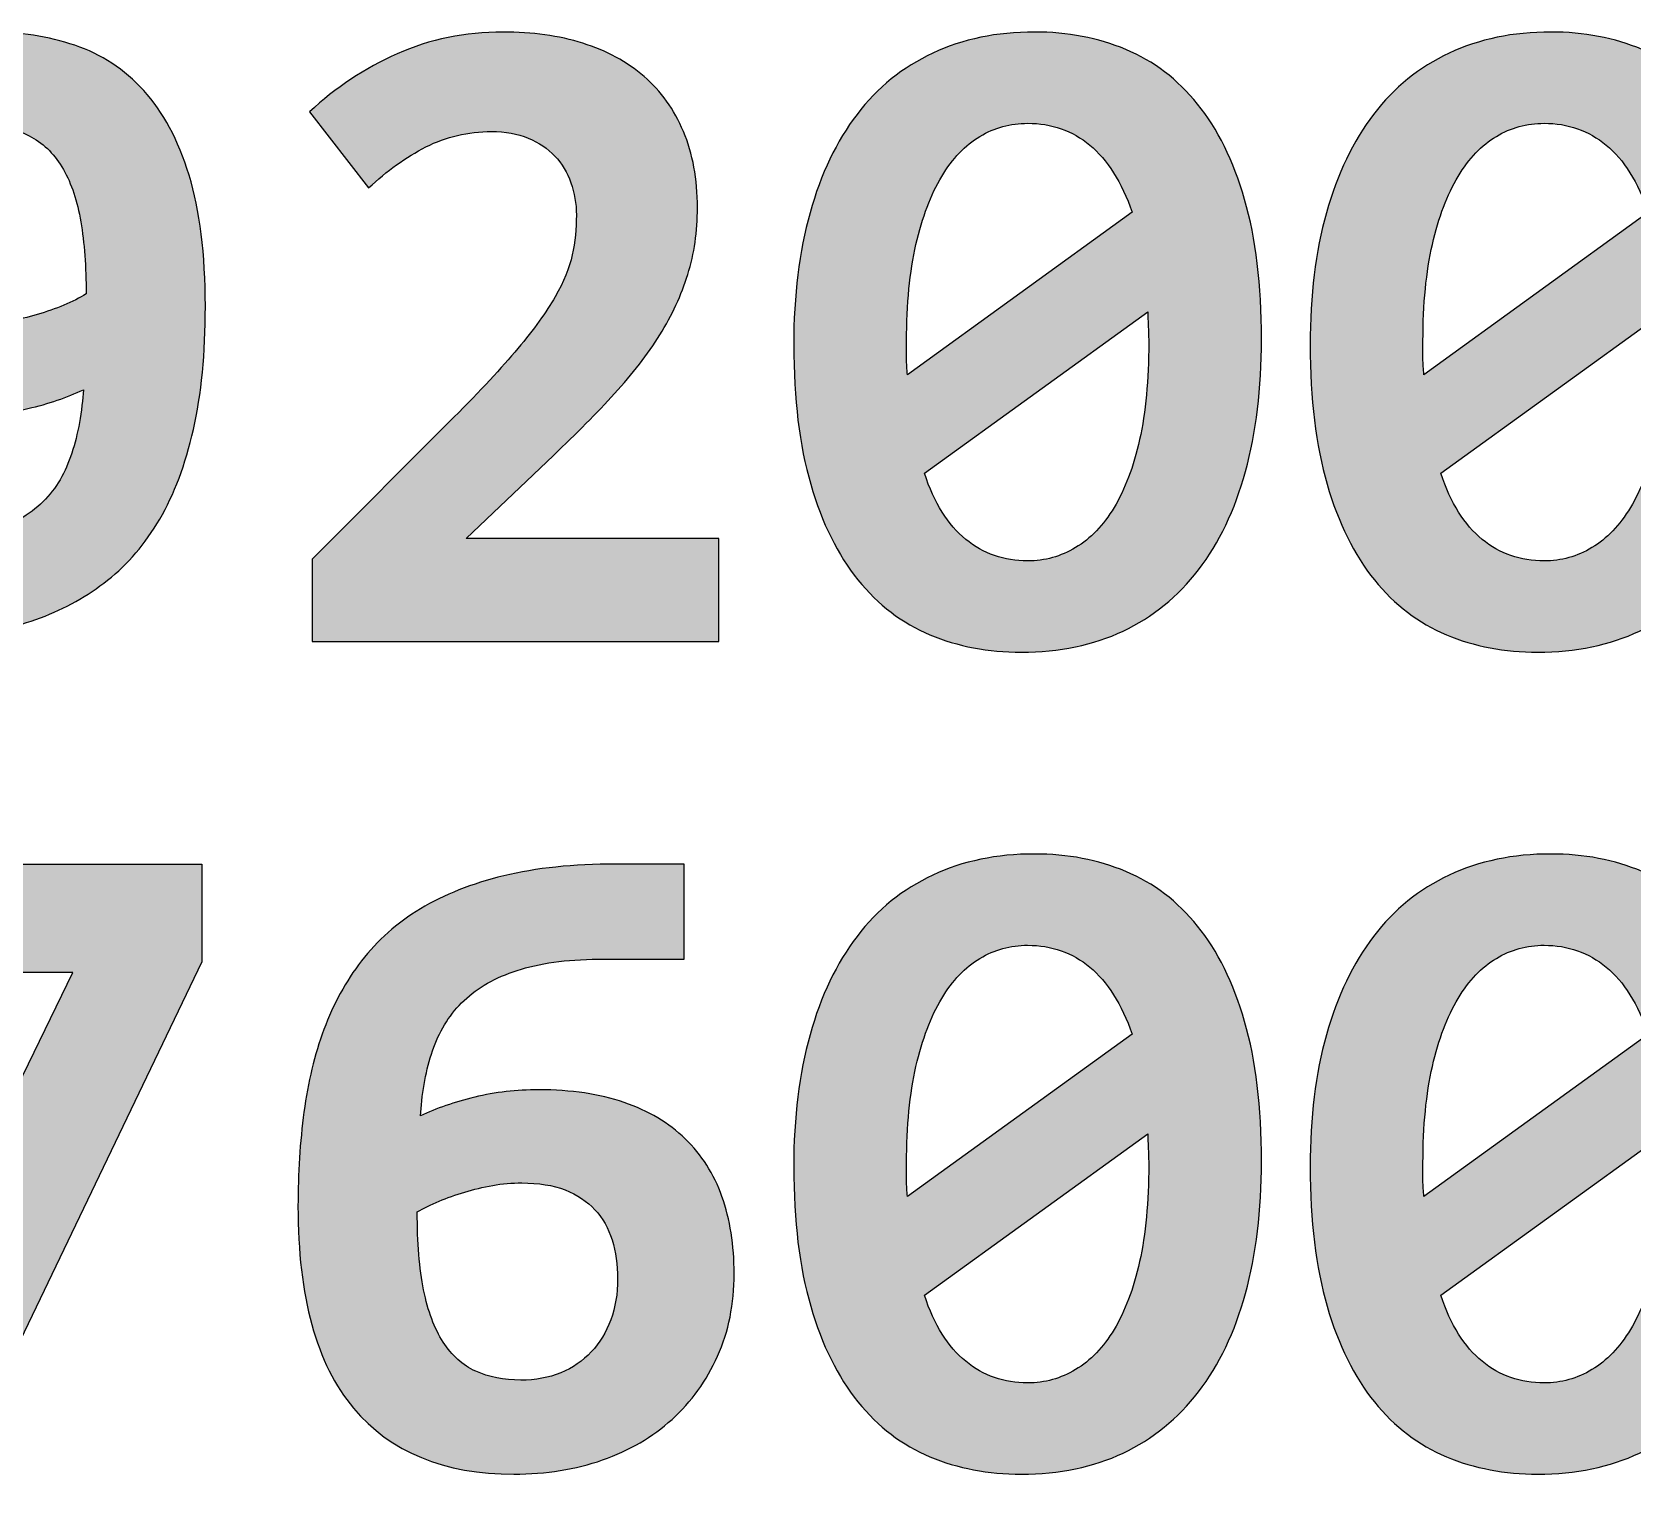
# Model space of a CAD drawing. Extents: x 82 to 113, y 106 to 206.
# Drawn here: x 103.2 to 108.008, y 172.814 to 177.224 of the extents above; entities that cross this region are included whole.
import ezdxf

# ---------------------------------------------------------------- set-up
doc = ezdxf.new("R2010")
doc.units = 0
doc.header["$MEASUREMENT"] = 0
doc.layers.add('LAYER_2', color=7, linetype='CONTINUOUS')
doc.layers.add('LAYER_3', color=7, linetype='CONTINUOUS')

# ---------------------------------------------------------------- blocks, each defined once
blk = doc.blocks.new('BLOCK_10')
at = {"layer": 'LAYER_2'}
h = blk.add_hatch(color=7, dxfattribs=at)
h.dxf.hatch_style = 2
edge = h.paths.add_edge_path()
edge.add_spline(control_points=[(103.7213, 176.3996), (103.7213, 176.2581), (103.7094, 176.1348), (103.6855, 176.0296), (103.6615, 175.9243), (103.6278, 175.8346), (103.5842, 175.7602), (103.5406, 175.6857), (103.4884, 175.6246), (103.4278, 175.5769), (103.3672, 175.5292), (103.2998, 175.4914), (103.2259, 175.4639), (103.152, 175.4363), (103.073, 175.4175), (102.9889, 175.4074), (102.9048, 175.3972), (102.8178, 175.3922), (102.7278, 175.3922), (102.7278, 175.3922), (102.5197, 175.3922), (102.5197, 175.3922), (102.5197, 175.3922), (102.5197, 175.6802), (102.5197, 175.6802), (102.5197, 175.6802), (102.765, 175.6802), (102.765, 175.6802), (102.8724, 175.6802), (102.9622, 175.6897), (103.0344, 175.7085), (103.1065, 175.7273), (103.1648, 175.7548), (103.2094, 175.7912), (103.254, 175.8275), (103.2871, 175.8726), (103.3086, 175.9269), (103.3301, 175.9812), (103.3446, 176.0435), (103.352, 176.1143), (103.352, 176.1143), (103.3548, 176.1488), (103.3548, 176.1488), (103.306, 176.1259), (103.2505, 176.1069), (103.188, 176.0923), (103.1255, 176.0776), (103.0626, 176.0702), (102.9992, 176.0702), (102.9119, 176.0702), (102.8325, 176.0804), (102.7608, 176.1005), (102.6892, 176.1207), (102.6273, 176.1529), (102.5755, 176.197), (102.5236, 176.2411), (102.4833, 176.2983), (102.4549, 176.3686), (102.4265, 176.4388), (102.4122, 176.5236), (102.4122, 176.6228), (102.4122, 176.7129), (102.4285, 176.7949), (102.4611, 176.8688), (102.4937, 176.9427), (102.5391, 177.0059), (102.5975, 177.0583), (102.6559, 177.1106), (102.7252, 177.1513), (102.8056, 177.1802), (102.8861, 177.2092), (102.9739, 177.2236), (103.0695, 177.2236), (103.1632, 177.2236), (103.2499, 177.2104), (103.3293, 177.1837), (103.4087, 177.157), (103.4776, 177.1118), (103.536, 177.0479), (103.5944, 176.984), (103.6398, 176.8993), (103.6724, 176.7937), (103.705, 176.6881), (103.7213, 176.5567), (103.7213, 176.3996)], knot_values=[0, 0, 0, 0, 1, 1, 1, 2, 2, 2, 3, 3, 3, 4, 4, 4, 5, 5, 5, 6, 6, 6, 7, 7, 7, 8, 8, 8, 9, 9, 9, 10, 10, 10, 11, 11, 11, 12, 12, 12, 13, 13, 13, 14, 14, 14, 15, 15, 15, 16, 16, 16, 17, 17, 17, 18, 18, 18, 19, 19, 19, 20, 20, 20, 21, 21, 21, 22, 22, 22, 23, 23, 23, 24, 24, 24, 25, 25, 25, 26, 26, 26, 27, 27, 27, 28, 28, 28, 28], degree=3, periodic=1)
edge = h.paths.add_edge_path()
edge.add_spline(control_points=[(103.053, 176.9411), (103.0089, 176.9411), (102.9689, 176.9337), (102.9331, 176.9191), (102.8973, 176.9044), (102.8668, 176.8838), (102.8414, 176.8571), (102.8161, 176.8304), (102.7967, 176.7985), (102.7829, 176.7613), (102.7691, 176.7241), (102.7622, 176.6826), (102.7622, 176.6366), (102.7622, 176.5393), (102.7879, 176.4669), (102.8394, 176.4196), (102.8909, 176.3722), (102.962, 176.3486), (103.053, 176.3486), (103.0778, 176.3486), (103.1041, 176.3508), (103.1322, 176.3555), (103.1603, 176.3601), (103.1882, 176.3665), (103.2163, 176.3748), (103.2443, 176.383), (103.2709, 176.3925), (103.2962, 176.403), (103.3215, 176.4135), (103.3437, 176.4249), (103.363, 176.4368), (103.363, 176.5186), (103.3577, 176.5906), (103.3472, 176.6531), (103.3367, 176.7157), (103.3191, 176.7682), (103.2948, 176.8109), (103.2705, 176.8536), (103.2385, 176.886), (103.199, 176.9081), (103.1596, 176.9301), (103.1108, 176.9411), (103.053, 176.9411)], knot_values=[0, 0, 0, 0, 1, 1, 1, 2, 2, 2, 3, 3, 3, 4, 4, 4, 5, 5, 5, 6, 6, 6, 7, 7, 7, 8, 8, 8, 9, 9, 9, 10, 10, 10, 11, 11, 11, 12, 12, 12, 13, 13, 13, 14, 14, 14, 14], degree=3, periodic=1)
h = blk.add_hatch(color=7, dxfattribs=at)
h.dxf.hatch_style = 2
edge = h.paths.add_edge_path()
edge.add_spline(control_points=[(104.0424, 175.3922), (104.0424, 175.3922), (104.0424, 175.6403), (104.0424, 175.6403), (104.0424, 175.6403), (104.4682, 176.0661), (104.4682, 176.0661), (104.5481, 176.146), (104.6122, 176.2149), (104.6605, 176.2728), (104.7087, 176.3307), (104.7459, 176.3823), (104.7721, 176.4278), (104.7983, 176.4733), (104.8155, 176.5153), (104.8237, 176.5539), (104.832, 176.5925), (104.8362, 176.6325), (104.8362, 176.6738), (104.8362, 176.7077), (104.8306, 176.7401), (104.8196, 176.7709), (104.8086, 176.8018), (104.7926, 176.8283), (104.7714, 176.8509), (104.7502, 176.8734), (104.7237, 176.8914), (104.6915, 176.9046), (104.6592, 176.9179), (104.6226, 176.9246), (104.5812, 176.9246), (104.5104, 176.9246), (104.4448, 176.9093), (104.3842, 176.8784), (104.3235, 176.8476), (104.2662, 176.8066), (104.2119, 176.7551), (104.2119, 176.7551), (104.0341, 176.9839), (104.0341, 176.9839), (104.1122, 177.0564), (104.2002, 177.1146), (104.298, 177.1582), (104.3959, 177.2018), (104.5018, 177.2236), (104.6157, 177.2236), (104.7039, 177.2236), (104.7838, 177.2124), (104.8554, 177.1899), (104.9271, 177.1673), (104.9884, 177.1341), (105.0394, 177.09), (105.0904, 177.0459), (105.1298, 176.9907), (105.1579, 176.9246), (105.186, 176.8585), (105.2, 176.7821), (105.2, 176.6958), (105.2, 176.6242), (105.1903, 176.5574), (105.171, 176.4953), (105.1517, 176.4333), (105.1236, 176.3729), (105.087, 176.3141), (105.0503, 176.2554), (105.005, 176.1965), (104.9512, 176.1377), (104.8975, 176.079), (104.8362, 176.017), (104.7672, 175.9517), (104.7672, 175.9517), (104.5054, 175.7023), (104.5054, 175.7023), (104.5054, 175.7023), (105.2647, 175.7023), (105.2647, 175.7023), (105.2647, 175.7023), (105.2647, 175.3922), (105.2647, 175.3922), (105.2647, 175.3922), (104.0424, 175.3922), (104.0424, 175.3922)], knot_values=[0, 0, 0, 0, 1, 1, 1, 2, 2, 2, 3, 3, 3, 4, 4, 4, 5, 5, 5, 6, 6, 6, 7, 7, 7, 8, 8, 8, 9, 9, 9, 10, 10, 10, 11, 11, 11, 12, 12, 12, 13, 13, 13, 14, 14, 14, 15, 15, 15, 16, 16, 16, 17, 17, 17, 18, 18, 18, 19, 19, 19, 20, 20, 20, 21, 21, 21, 22, 22, 22, 23, 23, 23, 24, 24, 24, 25, 25, 25, 26, 26, 26, 27, 27, 27, 27], degree=3, periodic=1)
h = blk.add_hatch(color=7, dxfattribs=at)
h.dxf.hatch_style = 2
edge = h.paths.add_edge_path()
edge.add_spline(control_points=[(106.8949, 176.3003), (106.8949, 176.1524), (106.8789, 176.0201), (106.8467, 175.9035), (106.8145, 175.7869), (106.7675, 175.6883), (106.7055, 175.6079), (106.6434, 175.5274), (106.5678, 175.4661), (106.4788, 175.4239), (106.3897, 175.3817), (106.2877, 175.3605), (106.1728, 175.3605), (106.0736, 175.3605), (105.9822, 175.3779), (105.8986, 175.4129), (105.8151, 175.4479), (105.7429, 175.5026), (105.6823, 175.5776), (105.6216, 175.6525), (105.5743, 175.7483), (105.5403, 175.8649), (105.5064, 175.9815), (105.4893, 176.1212), (105.4893, 176.2838), (105.4893, 176.4318), (105.5057, 176.5641), (105.5383, 176.6807), (105.5708, 176.7973), (105.618, 176.8958), (105.6795, 176.9763), (105.741, 177.0567), (105.8168, 177.118), (105.9069, 177.1602), (105.997, 177.2024), (106.099, 177.2236), (106.2128, 177.2236), (106.312, 177.2236), (106.4035, 177.2062), (106.487, 177.1713), (106.5706, 177.1363), (106.6426, 177.0817), (106.7027, 177.0073), (106.7628, 176.9329), (106.81, 176.8373), (106.844, 176.7207), (106.8779, 176.604), (106.8949, 176.4638), (106.8949, 176.3003)], knot_values=[0, 0, 0, 0, 1, 1, 1, 2, 2, 2, 3, 3, 3, 4, 4, 4, 5, 5, 5, 6, 6, 6, 7, 7, 7, 8, 8, 8, 9, 9, 9, 10, 10, 10, 11, 11, 11, 12, 12, 12, 13, 13, 13, 14, 14, 14, 15, 15, 15, 16, 16, 16, 16], degree=3, periodic=1)
edge = h.paths.add_edge_path()
edge.add_spline(control_points=[(105.8283, 176.2948), (105.8283, 176.2764), (105.8283, 176.2592), (105.8283, 176.2432), (105.8283, 176.2271), (105.8292, 176.2108), (105.8311, 176.1942), (105.8311, 176.1942), (106.5063, 176.6821), (106.5063, 176.6821), (106.4741, 176.773), (106.4317, 176.8404), (106.3789, 176.8839), (106.326, 176.9275), (106.2638, 176.9494), (106.1921, 176.9494), (106.1406, 176.9494), (106.0929, 176.9363), (106.0488, 176.9101), (106.0047, 176.8839), (105.9663, 176.8438), (105.9338, 176.7896), (105.9012, 176.7353), (105.8754, 176.6674), (105.8566, 176.5856), (105.8378, 176.5038), (105.8283, 176.407), (105.8283, 176.2948)], knot_values=[0, 0, 0, 0, 1, 1, 1, 2, 2, 2, 3, 3, 3, 4, 4, 4, 5, 5, 5, 6, 6, 6, 7, 7, 7, 8, 8, 8, 9, 9, 9, 9], degree=3, periodic=1)
edge = h.paths.add_edge_path()
edge.add_spline(control_points=[(106.5559, 176.2893), (106.5559, 176.305), (106.5554, 176.3208), (106.5546, 176.3369), (106.5537, 176.3529), (106.5532, 176.3684), (106.5532, 176.383), (106.5532, 176.383), (105.8821, 175.898), (105.8821, 175.898), (105.9115, 175.8089), (105.9529, 175.7428), (106.0061, 175.6995), (106.0593, 175.6563), (106.1213, 175.6348), (106.1921, 175.6348), (106.2436, 175.6348), (106.2915, 175.648), (106.3361, 175.6747), (106.3808, 175.7014), (106.4193, 175.7416), (106.4519, 175.7953), (106.4845, 175.849), (106.51, 175.9171), (106.5284, 175.9992), (106.5468, 176.0814), (106.5559, 176.1782), (106.5559, 176.2893)], knot_values=[0, 0, 0, 0, 1, 1, 1, 2, 2, 2, 3, 3, 3, 4, 4, 4, 5, 5, 5, 6, 6, 6, 7, 7, 7, 8, 8, 8, 9, 9, 9, 9], degree=3, periodic=1)
h = blk.add_hatch(color=7, dxfattribs=at)
h.dxf.hatch_style = 2
edge = h.paths.add_edge_path()
edge.add_spline(control_points=[(108.4464, 176.3003), (108.4464, 176.1524), (108.4306, 176.0201), (108.3982, 175.9035), (108.3662, 175.7869), (108.319, 175.6883), (108.257, 175.6079), (108.1949, 175.5274), (108.1195, 175.4661), (108.0303, 175.4239), (107.9414, 175.3817), (107.8394, 175.3605), (107.7245, 175.3605), (107.6253, 175.3605), (107.5338, 175.3779), (107.4503, 175.4129), (107.3667, 175.4479), (107.2946, 175.5026), (107.2339, 175.5776), (107.1733, 175.6525), (107.1259, 175.7483), (107.092, 175.8649), (107.0581, 175.9815), (107.041, 176.1212), (107.041, 176.2838), (107.041, 176.4318), (107.0574, 176.5641), (107.0899, 176.6807), (107.1225, 176.7973), (107.1697, 176.8958), (107.2312, 176.9763), (107.2927, 177.0567), (107.3685, 177.118), (107.4586, 177.1602), (107.5486, 177.2024), (107.6506, 177.2236), (107.7645, 177.2236), (107.8637, 177.2236), (107.9552, 177.2062), (108.0385, 177.1713), (108.1223, 177.1363), (108.1943, 177.0817), (108.2542, 177.0073), (108.3145, 176.9329), (108.3617, 176.8373), (108.3955, 176.7207), (108.4296, 176.604), (108.4464, 176.4638), (108.4464, 176.3003)], knot_values=[0, 0, 0, 0, 1, 1, 1, 2, 2, 2, 3, 3, 3, 4, 4, 4, 5, 5, 5, 6, 6, 6, 7, 7, 7, 8, 8, 8, 9, 9, 9, 10, 10, 10, 11, 11, 11, 12, 12, 12, 13, 13, 13, 14, 14, 14, 15, 15, 15, 16, 16, 16, 16], degree=3, periodic=1)
edge = h.paths.add_edge_path()
edge.add_spline(control_points=[(107.38, 176.2948), (107.38, 176.2764), (107.38, 176.2592), (107.38, 176.2432), (107.38, 176.2271), (107.3809, 176.2108), (107.3828, 176.1942), (107.3828, 176.1942), (108.0578, 176.6821), (108.0578, 176.6821), (108.0258, 176.773), (107.9834, 176.8404), (107.9305, 176.8839), (107.8777, 176.9275), (107.8155, 176.9494), (107.7438, 176.9494), (107.6923, 176.9494), (107.6446, 176.9363), (107.6005, 176.9101), (107.5564, 176.8839), (107.518, 176.8438), (107.4854, 176.7896), (107.4529, 176.7353), (107.427, 176.6674), (107.4083, 176.5856), (107.3895, 176.5038), (107.38, 176.407), (107.38, 176.2948)], knot_values=[0, 0, 0, 0, 1, 1, 1, 2, 2, 2, 3, 3, 3, 4, 4, 4, 5, 5, 5, 6, 6, 6, 7, 7, 7, 8, 8, 8, 9, 9, 9, 9], degree=3, periodic=1)
edge = h.paths.add_edge_path()
edge.add_spline(control_points=[(108.1074, 176.2893), (108.1074, 176.305), (108.1071, 176.3208), (108.1061, 176.3369), (108.1054, 176.3529), (108.1047, 176.3684), (108.1047, 176.383), (108.1047, 176.383), (107.4338, 175.898), (107.4338, 175.898), (107.4632, 175.8089), (107.5045, 175.7428), (107.5578, 175.6995), (107.611, 175.6563), (107.673, 175.6348), (107.7438, 175.6348), (107.7953, 175.6348), (107.8432, 175.648), (107.8878, 175.6747), (107.9324, 175.7014), (107.971, 175.7416), (108.0034, 175.7953), (108.0361, 175.849), (108.0616, 175.9171), (108.0799, 175.9992), (108.0985, 176.0814), (108.1074, 176.1782), (108.1074, 176.2893)], knot_values=[0, 0, 0, 0, 1, 1, 1, 2, 2, 2, 3, 3, 3, 4, 4, 4, 5, 5, 5, 6, 6, 6, 7, 7, 7, 8, 8, 8, 9, 9, 9, 9], degree=3, periodic=1)
h = blk.add_hatch(color=7, dxfattribs=at)
h.dxf.hatch_style = 2
h.paths.add_polyline_path([(102.9868, 172.9228), (102.6065, 172.9228), (103.3231, 174.3987), (102.459, 174.3987), (102.459, 174.7239), (103.7103, 174.7239), (103.7103, 174.4304)])
h = blk.add_hatch(color=7, dxfattribs=at)
h.dxf.hatch_style = 2
edge = h.paths.add_edge_path()
edge.add_spline(control_points=[(105.3102, 173.4933), (105.3102, 173.4023), (105.2937, 173.3198), (105.2606, 173.2459), (105.2275, 173.172), (105.1819, 173.1086), (105.1235, 173.0558), (105.0651, 173.0029), (104.9955, 172.9622), (104.9147, 172.9338), (104.8339, 172.9054), (104.7452, 172.8911), (104.6487, 172.8911), (104.4384, 172.8911), (104.2775, 172.9572), (104.1664, 173.0895), (104.0553, 173.2218), (103.9997, 173.4239), (103.9997, 173.6959), (103.9997, 173.7951), (104.0057, 173.8895), (104.0176, 173.979), (104.0295, 174.0686), (104.0495, 174.1513), (104.0775, 174.2271), (104.1056, 174.3029), (104.1432, 174.3716), (104.1905, 174.4331), (104.2379, 174.4946), (104.2968, 174.5468), (104.3676, 174.5895), (104.4384, 174.6322), (104.522, 174.6653), (104.6184, 174.6887), (104.7149, 174.7122), (104.827, 174.7239), (104.9547, 174.7239), (104.9547, 174.7239), (105.16, 174.7239), (105.16, 174.7239), (105.16, 174.7239), (105.16, 174.4386), (105.16, 174.4386), (105.16, 174.4386), (104.9202, 174.4386), (104.9202, 174.4386), (104.821, 174.4386), (104.7378, 174.4285), (104.6708, 174.4083), (104.6038, 174.3881), (104.549, 174.3592), (104.5068, 174.3215), (104.4646, 174.2838), (104.4329, 174.2379), (104.4117, 174.1837), (104.3905, 174.1294), (104.3767, 174.0684), (104.3704, 174.0004), (104.3704, 174.0004), (104.3676, 173.9673), (104.3676, 173.9673), (104.4153, 173.9902), (104.4698, 174.0092), (104.5309, 174.0238), (104.5921, 174.0385), (104.6561, 174.0459), (104.7232, 174.0459), (104.8205, 174.0459), (104.9059, 174.0333), (104.9795, 174.008), (105.053, 173.9827), (105.1143, 173.9461), (105.1634, 173.8984), (105.2125, 173.8507), (105.2494, 173.7928), (105.2737, 173.7248), (105.298, 173.6568), (105.3102, 173.5796), (105.3102, 173.4933)], knot_values=[0, 0, 0, 0, 1, 1, 1, 2, 2, 2, 3, 3, 3, 4, 4, 4, 5, 5, 5, 6, 6, 6, 7, 7, 7, 8, 8, 8, 9, 9, 9, 10, 10, 10, 11, 11, 11, 12, 12, 12, 13, 13, 13, 14, 14, 14, 15, 15, 15, 16, 16, 16, 17, 17, 17, 18, 18, 18, 19, 19, 19, 20, 20, 20, 21, 21, 21, 22, 22, 22, 23, 23, 23, 24, 24, 24, 25, 25, 25, 26, 26, 26, 26], degree=3, periodic=1)
edge = h.paths.add_edge_path()
edge.add_spline(control_points=[(104.9602, 173.4781), (104.9602, 173.5203), (104.9547, 173.5593), (104.9436, 173.5946), (104.9326, 173.6299), (104.9154, 173.6602), (104.892, 173.6855), (104.8685, 173.7108), (104.8387, 173.7305), (104.8024, 173.7448), (104.766, 173.7591), (104.7226, 173.7661), (104.6722, 173.7661), (104.6427, 173.7661), (104.6136, 173.7636), (104.5847, 173.7586), (104.5557, 173.7536), (104.5276, 173.7468), (104.5006, 173.7386), (104.4736, 173.7303), (104.4477, 173.7212), (104.4234, 173.711), (104.3991, 173.7009), (104.3773, 173.6903), (104.358, 173.6793), (104.358, 173.5865), (104.3643, 173.5083), (104.3773, 173.4444), (104.3902, 173.3805), (104.4096, 173.3284), (104.4358, 173.288), (104.462, 173.2475), (104.4946, 173.2184), (104.5337, 173.2005), (104.5728, 173.1825), (104.6179, 173.1736), (104.6694, 173.1736), (104.7135, 173.1736), (104.7535, 173.181), (104.7893, 173.1956), (104.8251, 173.2103), (104.8556, 173.2313), (104.8809, 173.2583), (104.9063, 173.2854), (104.9257, 173.3176), (104.9395, 173.3548), (104.9533, 173.392), (104.9602, 173.4332), (104.9602, 173.4781)], knot_values=[0, 0, 0, 0, 1, 1, 1, 2, 2, 2, 3, 3, 3, 4, 4, 4, 5, 5, 5, 6, 6, 6, 7, 7, 7, 8, 8, 8, 9, 9, 9, 10, 10, 10, 11, 11, 11, 12, 12, 12, 13, 13, 13, 14, 14, 14, 15, 15, 15, 16, 16, 16, 16], degree=3, periodic=1)
h = blk.add_hatch(color=7, dxfattribs=at)
h.dxf.hatch_style = 2
edge = h.paths.add_edge_path()
edge.add_spline(control_points=[(106.8949, 173.8309), (106.8949, 173.6829), (106.8789, 173.5506), (106.8467, 173.434), (106.8145, 173.3174), (106.7675, 173.2189), (106.7055, 173.1384), (106.6434, 173.058), (106.5678, 172.9967), (106.4788, 172.9545), (106.3897, 172.9123), (106.2877, 172.8911), (106.1728, 172.8911), (106.0736, 172.8911), (105.9822, 172.9085), (105.8986, 172.9434), (105.8151, 172.9784), (105.7429, 173.0332), (105.6823, 173.1081), (105.6216, 173.1831), (105.5743, 173.2788), (105.5403, 173.3954), (105.5064, 173.5121), (105.4893, 173.6518), (105.4893, 173.8144), (105.4893, 173.9623), (105.5057, 174.0946), (105.5383, 174.2112), (105.5708, 174.3279), (105.618, 174.4264), (105.6795, 174.5068), (105.741, 174.5873), (105.8168, 174.6486), (105.9069, 174.6908), (105.997, 174.733), (106.099, 174.7542), (106.2128, 174.7542), (106.312, 174.7542), (106.4035, 174.7368), (106.487, 174.7018), (106.5706, 174.6669), (106.6426, 174.6123), (106.7027, 174.5378), (106.7628, 174.4634), (106.81, 174.3678), (106.844, 174.2512), (106.8779, 174.1346), (106.8949, 173.9944), (106.8949, 173.8309)], knot_values=[0, 0, 0, 0, 1, 1, 1, 2, 2, 2, 3, 3, 3, 4, 4, 4, 5, 5, 5, 6, 6, 6, 7, 7, 7, 8, 8, 8, 9, 9, 9, 10, 10, 10, 11, 11, 11, 12, 12, 12, 13, 13, 13, 14, 14, 14, 15, 15, 15, 16, 16, 16, 16], degree=3, periodic=1)
edge = h.paths.add_edge_path()
edge.add_spline(control_points=[(105.8283, 173.8254), (105.8283, 173.807), (105.8283, 173.7897), (105.8283, 173.7737), (105.8283, 173.7577), (105.8292, 173.7413), (105.8311, 173.7248), (105.8311, 173.7248), (106.5063, 174.2126), (106.5063, 174.2126), (106.4741, 174.3036), (106.4317, 174.3709), (106.3789, 174.4145), (106.326, 174.4581), (106.2638, 174.48), (106.1921, 174.48), (106.1406, 174.48), (106.0929, 174.4669), (106.0488, 174.4407), (106.0047, 174.4145), (105.9663, 174.3744), (105.9338, 174.3201), (105.9012, 174.2658), (105.8754, 174.198), (105.8566, 174.1162), (105.8378, 174.0343), (105.8283, 173.9375), (105.8283, 173.8254)], knot_values=[0, 0, 0, 0, 1, 1, 1, 2, 2, 2, 3, 3, 3, 4, 4, 4, 5, 5, 5, 6, 6, 6, 7, 7, 7, 8, 8, 8, 9, 9, 9, 9], degree=3, periodic=1)
edge = h.paths.add_edge_path()
edge.add_spline(control_points=[(106.5559, 173.8199), (106.5559, 173.8356), (106.5554, 173.8514), (106.5546, 173.8674), (106.5537, 173.8834), (106.5532, 173.8989), (106.5532, 173.9136), (106.5532, 173.9136), (105.8821, 173.4285), (105.8821, 173.4285), (105.9115, 173.3395), (105.9529, 173.2733), (106.0061, 173.2301), (106.0593, 173.1868), (106.1213, 173.1653), (106.1921, 173.1653), (106.2436, 173.1653), (106.2915, 173.1786), (106.3361, 173.2053), (106.3808, 173.232), (106.4193, 173.2721), (106.4519, 173.3259), (106.4845, 173.3796), (106.51, 173.4476), (106.5284, 173.5298), (106.5468, 173.612), (106.5559, 173.7088), (106.5559, 173.8199)], knot_values=[0, 0, 0, 0, 1, 1, 1, 2, 2, 2, 3, 3, 3, 4, 4, 4, 5, 5, 5, 6, 6, 6, 7, 7, 7, 8, 8, 8, 9, 9, 9, 9], degree=3, periodic=1)
h = blk.add_hatch(color=7, dxfattribs=at)
h.dxf.hatch_style = 2
edge = h.paths.add_edge_path()
edge.add_spline(control_points=[(108.4464, 173.8309), (108.4464, 173.6829), (108.4306, 173.5506), (108.3982, 173.434), (108.3662, 173.3174), (108.319, 173.2189), (108.257, 173.1384), (108.1949, 173.058), (108.1195, 172.9967), (108.0303, 172.9545), (107.9414, 172.9123), (107.8394, 172.8911), (107.7245, 172.8911), (107.6253, 172.8911), (107.5338, 172.9085), (107.4503, 172.9434), (107.3667, 172.9784), (107.2946, 173.0332), (107.2339, 173.1081), (107.1733, 173.1831), (107.1259, 173.2788), (107.092, 173.3954), (107.0581, 173.5121), (107.041, 173.6518), (107.041, 173.8144), (107.041, 173.9623), (107.0574, 174.0946), (107.0899, 174.2112), (107.1225, 174.3279), (107.1697, 174.4264), (107.2312, 174.5068), (107.2927, 174.5873), (107.3685, 174.6486), (107.4586, 174.6908), (107.5486, 174.733), (107.6506, 174.7542), (107.7645, 174.7542), (107.8637, 174.7542), (107.9552, 174.7368), (108.0385, 174.7018), (108.1223, 174.6669), (108.1943, 174.6123), (108.2542, 174.5378), (108.3145, 174.4634), (108.3617, 174.3678), (108.3955, 174.2512), (108.4296, 174.1346), (108.4464, 173.9944), (108.4464, 173.8309)], knot_values=[0, 0, 0, 0, 1, 1, 1, 2, 2, 2, 3, 3, 3, 4, 4, 4, 5, 5, 5, 6, 6, 6, 7, 7, 7, 8, 8, 8, 9, 9, 9, 10, 10, 10, 11, 11, 11, 12, 12, 12, 13, 13, 13, 14, 14, 14, 15, 15, 15, 16, 16, 16, 16], degree=3, periodic=1)
edge = h.paths.add_edge_path()
edge.add_spline(control_points=[(107.38, 173.8254), (107.38, 173.807), (107.38, 173.7897), (107.38, 173.7737), (107.38, 173.7577), (107.3809, 173.7413), (107.3828, 173.7248), (107.3828, 173.7248), (108.0578, 174.2126), (108.0578, 174.2126), (108.0258, 174.3036), (107.9834, 174.3709), (107.9305, 174.4145), (107.8777, 174.4581), (107.8155, 174.48), (107.7438, 174.48), (107.6923, 174.48), (107.6446, 174.4669), (107.6005, 174.4407), (107.5564, 174.4145), (107.518, 174.3744), (107.4854, 174.3201), (107.4529, 174.2658), (107.427, 174.198), (107.4083, 174.1162), (107.3895, 174.0343), (107.38, 173.9375), (107.38, 173.8254)], knot_values=[0, 0, 0, 0, 1, 1, 1, 2, 2, 2, 3, 3, 3, 4, 4, 4, 5, 5, 5, 6, 6, 6, 7, 7, 7, 8, 8, 8, 9, 9, 9, 9], degree=3, periodic=1)
edge = h.paths.add_edge_path()
edge.add_spline(control_points=[(108.1074, 173.8199), (108.1074, 173.8356), (108.1071, 173.8514), (108.1061, 173.8674), (108.1054, 173.8834), (108.1047, 173.8989), (108.1047, 173.9136), (108.1047, 173.9136), (107.4338, 173.4285), (107.4338, 173.4285), (107.4632, 173.3395), (107.5045, 173.2733), (107.5578, 173.2301), (107.611, 173.1868), (107.673, 173.1653), (107.7438, 173.1653), (107.7953, 173.1653), (107.8432, 173.1786), (107.8878, 173.2053), (107.9324, 173.232), (107.971, 173.2721), (108.0034, 173.3259), (108.0361, 173.3796), (108.0616, 173.4476), (108.0799, 173.5298), (108.0985, 173.612), (108.1074, 173.7088), (108.1074, 173.8199)], knot_values=[0, 0, 0, 0, 1, 1, 1, 2, 2, 2, 3, 3, 3, 4, 4, 4, 5, 5, 5, 6, 6, 6, 7, 7, 7, 8, 8, 8, 9, 9, 9, 9], degree=3, periodic=1)
blk.add_lwpolyline([(102.9868, 172.9228), (102.6065, 172.9228), (103.3231, 174.3987), (102.459, 174.3987), (102.459, 174.7239), (103.7103, 174.7239), (103.7103, 174.4304), (102.9868, 172.9228)], dxfattribs=at)
for points, knots in [([(103.7213, 176.3996), (103.7213, 176.2581), (103.7094, 176.1348), (103.6855, 176.0296), (103.6615, 175.9243), (103.6278, 175.8346), (103.5842, 175.7602), (103.5406, 175.6857), (103.4884, 175.6246), (103.4278, 175.5769), (103.3672, 175.5292), (103.2998, 175.4914), (103.2259, 175.4639), (103.152, 175.4363), (103.073, 175.4175), (102.9889, 175.4074), (102.9048, 175.3972), (102.8178, 175.3922), (102.7278, 175.3922), (102.7278, 175.3922), (102.5197, 175.3922), (102.5197, 175.3922), (102.5197, 175.3922), (102.5197, 175.6802), (102.5197, 175.6802), (102.5197, 175.6802), (102.765, 175.6802), (102.765, 175.6802), (102.8724, 175.6802), (102.9622, 175.6897), (103.0344, 175.7085), (103.1065, 175.7273), (103.1648, 175.7548), (103.2094, 175.7912), (103.254, 175.8275), (103.2871, 175.8726), (103.3086, 175.9269), (103.3301, 175.9812), (103.3446, 176.0435), (103.352, 176.1143), (103.352, 176.1143), (103.3548, 176.1488), (103.3548, 176.1488), (103.306, 176.1259), (103.2505, 176.1069), (103.188, 176.0923), (103.1255, 176.0776), (103.0626, 176.0702), (102.9992, 176.0702), (102.9119, 176.0702), (102.8325, 176.0804), (102.7608, 176.1005), (102.6892, 176.1207), (102.6273, 176.1529), (102.5755, 176.197), (102.5236, 176.2411), (102.4833, 176.2983), (102.4549, 176.3686), (102.4265, 176.4388), (102.4122, 176.5236), (102.4122, 176.6228), (102.4122, 176.7129), (102.4285, 176.7949), (102.4611, 176.8688), (102.4937, 176.9427), (102.5391, 177.0059), (102.5975, 177.0583), (102.6559, 177.1106), (102.7252, 177.1513), (102.8056, 177.1802), (102.8861, 177.2092), (102.9739, 177.2236), (103.0695, 177.2236), (103.1632, 177.2236), (103.2499, 177.2104), (103.3293, 177.1837), (103.4087, 177.157), (103.4776, 177.1118), (103.536, 177.0479), (103.5944, 176.984), (103.6398, 176.8993), (103.6724, 176.7937), (103.705, 176.6881), (103.7213, 176.5567), (103.7213, 176.3996)], [0, 0, 0, 0, 1, 1, 1, 2, 2, 2, 3, 3, 3, 4, 4, 4, 5, 5, 5, 6, 6, 6, 7, 7, 7, 8, 8, 8, 9, 9, 9, 10, 10, 10, 11, 11, 11, 12, 12, 12, 13, 13, 13, 14, 14, 14, 15, 15, 15, 16, 16, 16, 17, 17, 17, 18, 18, 18, 19, 19, 19, 20, 20, 20, 21, 21, 21, 22, 22, 22, 23, 23, 23, 24, 24, 24, 25, 25, 25, 26, 26, 26, 27, 27, 27, 28, 28, 28, 28]), ([(104.0424, 175.3922), (104.0424, 175.3922), (104.0424, 175.6403), (104.0424, 175.6403), (104.0424, 175.6403), (104.4682, 176.0661), (104.4682, 176.0661), (104.5481, 176.146), (104.6122, 176.2149), (104.6605, 176.2728), (104.7087, 176.3307), (104.7459, 176.3823), (104.7721, 176.4278), (104.7983, 176.4733), (104.8155, 176.5153), (104.8237, 176.5539), (104.832, 176.5925), (104.8362, 176.6325), (104.8362, 176.6738), (104.8362, 176.7077), (104.8306, 176.7401), (104.8196, 176.7709), (104.8086, 176.8018), (104.7926, 176.8283), (104.7714, 176.8509), (104.7502, 176.8734), (104.7237, 176.8914), (104.6915, 176.9046), (104.6592, 176.9179), (104.6226, 176.9246), (104.5812, 176.9246), (104.5104, 176.9246), (104.4448, 176.9093), (104.3842, 176.8784), (104.3235, 176.8476), (104.2662, 176.8066), (104.2119, 176.7551), (104.2119, 176.7551), (104.0341, 176.9839), (104.0341, 176.9839), (104.1122, 177.0564), (104.2002, 177.1146), (104.298, 177.1582), (104.3959, 177.2018), (104.5018, 177.2236), (104.6157, 177.2236), (104.7039, 177.2236), (104.7838, 177.2124), (104.8554, 177.1899), (104.9271, 177.1673), (104.9884, 177.1341), (105.0394, 177.09), (105.0904, 177.0459), (105.1298, 176.9907), (105.1579, 176.9246), (105.186, 176.8585), (105.2, 176.7821), (105.2, 176.6958), (105.2, 176.6242), (105.1903, 176.5574), (105.171, 176.4953), (105.1517, 176.4333), (105.1236, 176.3729), (105.087, 176.3141), (105.0503, 176.2554), (105.005, 176.1965), (104.9512, 176.1377), (104.8975, 176.079), (104.8362, 176.017), (104.7672, 175.9517), (104.7672, 175.9517), (104.5054, 175.7023), (104.5054, 175.7023), (104.5054, 175.7023), (105.2647, 175.7023), (105.2647, 175.7023), (105.2647, 175.7023), (105.2647, 175.3922), (105.2647, 175.3922), (105.2647, 175.3922), (104.0424, 175.3922), (104.0424, 175.3922)], [0, 0, 0, 0, 1, 1, 1, 2, 2, 2, 3, 3, 3, 4, 4, 4, 5, 5, 5, 6, 6, 6, 7, 7, 7, 8, 8, 8, 9, 9, 9, 10, 10, 10, 11, 11, 11, 12, 12, 12, 13, 13, 13, 14, 14, 14, 15, 15, 15, 16, 16, 16, 17, 17, 17, 18, 18, 18, 19, 19, 19, 20, 20, 20, 21, 21, 21, 22, 22, 22, 23, 23, 23, 24, 24, 24, 25, 25, 25, 26, 26, 26, 27, 27, 27, 27]), ([(106.8949, 176.3003), (106.8949, 176.1524), (106.8789, 176.0201), (106.8467, 175.9035), (106.8145, 175.7869), (106.7675, 175.6883), (106.7055, 175.6079), (106.6434, 175.5274), (106.5678, 175.4661), (106.4788, 175.4239), (106.3897, 175.3817), (106.2877, 175.3605), (106.1728, 175.3605), (106.0736, 175.3605), (105.9822, 175.3779), (105.8986, 175.4129), (105.8151, 175.4479), (105.7429, 175.5026), (105.6823, 175.5776), (105.6216, 175.6525), (105.5743, 175.7483), (105.5403, 175.8649), (105.5064, 175.9815), (105.4893, 176.1212), (105.4893, 176.2838), (105.4893, 176.4318), (105.5057, 176.5641), (105.5383, 176.6807), (105.5708, 176.7973), (105.618, 176.8958), (105.6795, 176.9763), (105.741, 177.0567), (105.8168, 177.118), (105.9069, 177.1602), (105.997, 177.2024), (106.099, 177.2236), (106.2128, 177.2236), (106.312, 177.2236), (106.4035, 177.2062), (106.487, 177.1713), (106.5706, 177.1363), (106.6426, 177.0817), (106.7027, 177.0073), (106.7628, 176.9329), (106.81, 176.8373), (106.844, 176.7207), (106.8779, 176.604), (106.8949, 176.4638), (106.8949, 176.3003)], [0, 0, 0, 0, 1, 1, 1, 2, 2, 2, 3, 3, 3, 4, 4, 4, 5, 5, 5, 6, 6, 6, 7, 7, 7, 8, 8, 8, 9, 9, 9, 10, 10, 10, 11, 11, 11, 12, 12, 12, 13, 13, 13, 14, 14, 14, 15, 15, 15, 16, 16, 16, 16]), ([(108.4464, 176.3003), (108.4464, 176.1524), (108.4306, 176.0201), (108.3982, 175.9035), (108.3662, 175.7869), (108.319, 175.6883), (108.257, 175.6079), (108.1949, 175.5274), (108.1195, 175.4661), (108.0303, 175.4239), (107.9414, 175.3817), (107.8394, 175.3605), (107.7245, 175.3605), (107.6253, 175.3605), (107.5338, 175.3779), (107.4503, 175.4129), (107.3667, 175.4479), (107.2946, 175.5026), (107.2339, 175.5776), (107.1733, 175.6525), (107.1259, 175.7483), (107.092, 175.8649), (107.0581, 175.9815), (107.041, 176.1212), (107.041, 176.2838), (107.041, 176.4318), (107.0574, 176.5641), (107.0899, 176.6807), (107.1225, 176.7973), (107.1697, 176.8958), (107.2312, 176.9763), (107.2927, 177.0567), (107.3685, 177.118), (107.4586, 177.1602), (107.5486, 177.2024), (107.6506, 177.2236), (107.7645, 177.2236), (107.8637, 177.2236), (107.9552, 177.2062), (108.0385, 177.1713), (108.1223, 177.1363), (108.1943, 177.0817), (108.2542, 177.0073), (108.3145, 176.9329), (108.3617, 176.8373), (108.3955, 176.7207), (108.4296, 176.604), (108.4464, 176.4638), (108.4464, 176.3003)], [0, 0, 0, 0, 1, 1, 1, 2, 2, 2, 3, 3, 3, 4, 4, 4, 5, 5, 5, 6, 6, 6, 7, 7, 7, 8, 8, 8, 9, 9, 9, 10, 10, 10, 11, 11, 11, 12, 12, 12, 13, 13, 13, 14, 14, 14, 15, 15, 15, 16, 16, 16, 16]), ([(103.053, 176.9411), (103.0089, 176.9411), (102.9689, 176.9337), (102.9331, 176.9191), (102.8973, 176.9044), (102.8668, 176.8838), (102.8414, 176.8571), (102.8161, 176.8304), (102.7967, 176.7985), (102.7829, 176.7613), (102.7691, 176.7241), (102.7622, 176.6826), (102.7622, 176.6366), (102.7622, 176.5393), (102.7879, 176.4669), (102.8394, 176.4196), (102.8909, 176.3722), (102.962, 176.3486), (103.053, 176.3486), (103.0778, 176.3486), (103.1041, 176.3508), (103.1322, 176.3555), (103.1603, 176.3601), (103.1882, 176.3665), (103.2163, 176.3748), (103.2443, 176.383), (103.2709, 176.3925), (103.2962, 176.403), (103.3215, 176.4135), (103.3437, 176.4249), (103.363, 176.4368), (103.363, 176.5186), (103.3577, 176.5906), (103.3472, 176.6531), (103.3367, 176.7157), (103.3191, 176.7682), (103.2948, 176.8109), (103.2705, 176.8536), (103.2385, 176.886), (103.199, 176.9081), (103.1596, 176.9301), (103.1108, 176.9411), (103.053, 176.9411)], [0, 0, 0, 0, 1, 1, 1, 2, 2, 2, 3, 3, 3, 4, 4, 4, 5, 5, 5, 6, 6, 6, 7, 7, 7, 8, 8, 8, 9, 9, 9, 10, 10, 10, 11, 11, 11, 12, 12, 12, 13, 13, 13, 14, 14, 14, 14]), ([(105.8283, 176.2948), (105.8283, 176.2764), (105.8283, 176.2592), (105.8283, 176.2432), (105.8283, 176.2271), (105.8292, 176.2108), (105.8311, 176.1942), (105.8311, 176.1942), (106.5063, 176.6821), (106.5063, 176.6821), (106.4741, 176.773), (106.4317, 176.8404), (106.3789, 176.8839), (106.326, 176.9275), (106.2638, 176.9494), (106.1921, 176.9494), (106.1406, 176.9494), (106.0929, 176.9363), (106.0488, 176.9101), (106.0047, 176.8839), (105.9663, 176.8438), (105.9338, 176.7896), (105.9012, 176.7353), (105.8754, 176.6674), (105.8566, 176.5856), (105.8378, 176.5038), (105.8283, 176.407), (105.8283, 176.2948)], [0, 0, 0, 0, 1, 1, 1, 2, 2, 2, 3, 3, 3, 4, 4, 4, 5, 5, 5, 6, 6, 6, 7, 7, 7, 8, 8, 8, 9, 9, 9, 9]), ([(107.38, 176.2948), (107.38, 176.2764), (107.38, 176.2592), (107.38, 176.2432), (107.38, 176.2271), (107.3809, 176.2108), (107.3828, 176.1942), (107.3828, 176.1942), (108.0578, 176.6821), (108.0578, 176.6821), (108.0258, 176.773), (107.9834, 176.8404), (107.9305, 176.8839), (107.8777, 176.9275), (107.8155, 176.9494), (107.7438, 176.9494), (107.6923, 176.9494), (107.6446, 176.9363), (107.6005, 176.9101), (107.5564, 176.8839), (107.518, 176.8438), (107.4854, 176.7896), (107.4529, 176.7353), (107.427, 176.6674), (107.4083, 176.5856), (107.3895, 176.5038), (107.38, 176.407), (107.38, 176.2948)], [0, 0, 0, 0, 1, 1, 1, 2, 2, 2, 3, 3, 3, 4, 4, 4, 5, 5, 5, 6, 6, 6, 7, 7, 7, 8, 8, 8, 9, 9, 9, 9]), ([(106.5559, 176.2893), (106.5559, 176.305), (106.5554, 176.3208), (106.5546, 176.3369), (106.5537, 176.3529), (106.5532, 176.3684), (106.5532, 176.383), (106.5532, 176.383), (105.8821, 175.898), (105.8821, 175.898), (105.9115, 175.8089), (105.9529, 175.7428), (106.0061, 175.6995), (106.0593, 175.6563), (106.1213, 175.6348), (106.1921, 175.6348), (106.2436, 175.6348), (106.2915, 175.648), (106.3361, 175.6747), (106.3808, 175.7014), (106.4193, 175.7416), (106.4519, 175.7953), (106.4845, 175.849), (106.51, 175.9171), (106.5284, 175.9992), (106.5468, 176.0814), (106.5559, 176.1782), (106.5559, 176.2893)], [0, 0, 0, 0, 1, 1, 1, 2, 2, 2, 3, 3, 3, 4, 4, 4, 5, 5, 5, 6, 6, 6, 7, 7, 7, 8, 8, 8, 9, 9, 9, 9]), ([(108.1074, 176.2893), (108.1074, 176.305), (108.1071, 176.3208), (108.1061, 176.3369), (108.1054, 176.3529), (108.1047, 176.3684), (108.1047, 176.383), (108.1047, 176.383), (107.4338, 175.898), (107.4338, 175.898), (107.4632, 175.8089), (107.5045, 175.7428), (107.5578, 175.6995), (107.611, 175.6563), (107.673, 175.6348), (107.7438, 175.6348), (107.7953, 175.6348), (107.8432, 175.648), (107.8878, 175.6747), (107.9324, 175.7014), (107.971, 175.7416), (108.0034, 175.7953), (108.0361, 175.849), (108.0616, 175.9171), (108.0799, 175.9992), (108.0985, 176.0814), (108.1074, 176.1782), (108.1074, 176.2893)], [0, 0, 0, 0, 1, 1, 1, 2, 2, 2, 3, 3, 3, 4, 4, 4, 5, 5, 5, 6, 6, 6, 7, 7, 7, 8, 8, 8, 9, 9, 9, 9]), ([(105.3102, 173.4933), (105.3102, 173.4023), (105.2937, 173.3198), (105.2606, 173.2459), (105.2275, 173.172), (105.1819, 173.1086), (105.1235, 173.0558), (105.0651, 173.0029), (104.9955, 172.9622), (104.9147, 172.9338), (104.8339, 172.9054), (104.7452, 172.8911), (104.6487, 172.8911), (104.4384, 172.8911), (104.2775, 172.9572), (104.1664, 173.0895), (104.0553, 173.2218), (103.9997, 173.4239), (103.9997, 173.6959), (103.9997, 173.7951), (104.0057, 173.8895), (104.0176, 173.979), (104.0295, 174.0686), (104.0495, 174.1513), (104.0775, 174.2271), (104.1056, 174.3029), (104.1432, 174.3716), (104.1905, 174.4331), (104.2379, 174.4946), (104.2968, 174.5468), (104.3676, 174.5895), (104.4384, 174.6322), (104.522, 174.6653), (104.6184, 174.6887), (104.7149, 174.7122), (104.827, 174.7239), (104.9547, 174.7239), (104.9547, 174.7239), (105.16, 174.7239), (105.16, 174.7239), (105.16, 174.7239), (105.16, 174.4386), (105.16, 174.4386), (105.16, 174.4386), (104.9202, 174.4386), (104.9202, 174.4386), (104.821, 174.4386), (104.7378, 174.4285), (104.6708, 174.4083), (104.6038, 174.3881), (104.549, 174.3592), (104.5068, 174.3215), (104.4646, 174.2838), (104.4329, 174.2379), (104.4117, 174.1837), (104.3905, 174.1294), (104.3767, 174.0684), (104.3704, 174.0004), (104.3704, 174.0004), (104.3676, 173.9673), (104.3676, 173.9673), (104.4153, 173.9902), (104.4698, 174.0092), (104.5309, 174.0238), (104.5921, 174.0385), (104.6561, 174.0459), (104.7232, 174.0459), (104.8205, 174.0459), (104.9059, 174.0333), (104.9795, 174.008), (105.053, 173.9827), (105.1143, 173.9461), (105.1634, 173.8984), (105.2125, 173.8507), (105.2494, 173.7928), (105.2737, 173.7248), (105.298, 173.6568), (105.3102, 173.5796), (105.3102, 173.4933)], [0, 0, 0, 0, 1, 1, 1, 2, 2, 2, 3, 3, 3, 4, 4, 4, 5, 5, 5, 6, 6, 6, 7, 7, 7, 8, 8, 8, 9, 9, 9, 10, 10, 10, 11, 11, 11, 12, 12, 12, 13, 13, 13, 14, 14, 14, 15, 15, 15, 16, 16, 16, 17, 17, 17, 18, 18, 18, 19, 19, 19, 20, 20, 20, 21, 21, 21, 22, 22, 22, 23, 23, 23, 24, 24, 24, 25, 25, 25, 26, 26, 26, 26]), ([(106.8949, 173.8309), (106.8949, 173.6829), (106.8789, 173.5506), (106.8467, 173.434), (106.8145, 173.3174), (106.7675, 173.2189), (106.7055, 173.1384), (106.6434, 173.058), (106.5678, 172.9967), (106.4788, 172.9545), (106.3897, 172.9123), (106.2877, 172.8911), (106.1728, 172.8911), (106.0736, 172.8911), (105.9822, 172.9085), (105.8986, 172.9434), (105.8151, 172.9784), (105.7429, 173.0332), (105.6823, 173.1081), (105.6216, 173.1831), (105.5743, 173.2788), (105.5403, 173.3954), (105.5064, 173.5121), (105.4893, 173.6518), (105.4893, 173.8144), (105.4893, 173.9623), (105.5057, 174.0946), (105.5383, 174.2112), (105.5708, 174.3279), (105.618, 174.4264), (105.6795, 174.5068), (105.741, 174.5873), (105.8168, 174.6486), (105.9069, 174.6908), (105.997, 174.733), (106.099, 174.7542), (106.2128, 174.7542), (106.312, 174.7542), (106.4035, 174.7368), (106.487, 174.7018), (106.5706, 174.6669), (106.6426, 174.6123), (106.7027, 174.5378), (106.7628, 174.4634), (106.81, 174.3678), (106.844, 174.2512), (106.8779, 174.1346), (106.8949, 173.9944), (106.8949, 173.8309)], [0, 0, 0, 0, 1, 1, 1, 2, 2, 2, 3, 3, 3, 4, 4, 4, 5, 5, 5, 6, 6, 6, 7, 7, 7, 8, 8, 8, 9, 9, 9, 10, 10, 10, 11, 11, 11, 12, 12, 12, 13, 13, 13, 14, 14, 14, 15, 15, 15, 16, 16, 16, 16]), ([(108.4464, 173.8309), (108.4464, 173.6829), (108.4306, 173.5506), (108.3982, 173.434), (108.3662, 173.3174), (108.319, 173.2189), (108.257, 173.1384), (108.1949, 173.058), (108.1195, 172.9967), (108.0303, 172.9545), (107.9414, 172.9123), (107.8394, 172.8911), (107.7245, 172.8911), (107.6253, 172.8911), (107.5338, 172.9085), (107.4503, 172.9434), (107.3667, 172.9784), (107.2946, 173.0332), (107.2339, 173.1081), (107.1733, 173.1831), (107.1259, 173.2788), (107.092, 173.3954), (107.0581, 173.5121), (107.041, 173.6518), (107.041, 173.8144), (107.041, 173.9623), (107.0574, 174.0946), (107.0899, 174.2112), (107.1225, 174.3279), (107.1697, 174.4264), (107.2312, 174.5068), (107.2927, 174.5873), (107.3685, 174.6486), (107.4586, 174.6908), (107.5486, 174.733), (107.6506, 174.7542), (107.7645, 174.7542), (107.8637, 174.7542), (107.9552, 174.7368), (108.0385, 174.7018), (108.1223, 174.6669), (108.1943, 174.6123), (108.2542, 174.5378), (108.3145, 174.4634), (108.3617, 174.3678), (108.3955, 174.2512), (108.4296, 174.1346), (108.4464, 173.9944), (108.4464, 173.8309)], [0, 0, 0, 0, 1, 1, 1, 2, 2, 2, 3, 3, 3, 4, 4, 4, 5, 5, 5, 6, 6, 6, 7, 7, 7, 8, 8, 8, 9, 9, 9, 10, 10, 10, 11, 11, 11, 12, 12, 12, 13, 13, 13, 14, 14, 14, 15, 15, 15, 16, 16, 16, 16]), ([(105.8283, 173.8254), (105.8283, 173.807), (105.8283, 173.7897), (105.8283, 173.7737), (105.8283, 173.7577), (105.8292, 173.7413), (105.8311, 173.7248), (105.8311, 173.7248), (106.5063, 174.2126), (106.5063, 174.2126), (106.4741, 174.3036), (106.4317, 174.3709), (106.3789, 174.4145), (106.326, 174.4581), (106.2638, 174.48), (106.1921, 174.48), (106.1406, 174.48), (106.0929, 174.4669), (106.0488, 174.4407), (106.0047, 174.4145), (105.9663, 174.3744), (105.9338, 174.3201), (105.9012, 174.2658), (105.8754, 174.198), (105.8566, 174.1162), (105.8378, 174.0343), (105.8283, 173.9375), (105.8283, 173.8254)], [0, 0, 0, 0, 1, 1, 1, 2, 2, 2, 3, 3, 3, 4, 4, 4, 5, 5, 5, 6, 6, 6, 7, 7, 7, 8, 8, 8, 9, 9, 9, 9]), ([(107.38, 173.8254), (107.38, 173.807), (107.38, 173.7897), (107.38, 173.7737), (107.38, 173.7577), (107.3809, 173.7413), (107.3828, 173.7248), (107.3828, 173.7248), (108.0578, 174.2126), (108.0578, 174.2126), (108.0258, 174.3036), (107.9834, 174.3709), (107.9305, 174.4145), (107.8777, 174.4581), (107.8155, 174.48), (107.7438, 174.48), (107.6923, 174.48), (107.6446, 174.4669), (107.6005, 174.4407), (107.5564, 174.4145), (107.518, 174.3744), (107.4854, 174.3201), (107.4529, 174.2658), (107.427, 174.198), (107.4083, 174.1162), (107.3895, 174.0343), (107.38, 173.9375), (107.38, 173.8254)], [0, 0, 0, 0, 1, 1, 1, 2, 2, 2, 3, 3, 3, 4, 4, 4, 5, 5, 5, 6, 6, 6, 7, 7, 7, 8, 8, 8, 9, 9, 9, 9]), ([(106.5559, 173.8199), (106.5559, 173.8356), (106.5554, 173.8514), (106.5546, 173.8674), (106.5537, 173.8834), (106.5532, 173.8989), (106.5532, 173.9136), (106.5532, 173.9136), (105.8821, 173.4285), (105.8821, 173.4285), (105.9115, 173.3395), (105.9529, 173.2733), (106.0061, 173.2301), (106.0593, 173.1868), (106.1213, 173.1653), (106.1921, 173.1653), (106.2436, 173.1653), (106.2915, 173.1786), (106.3361, 173.2053), (106.3808, 173.232), (106.4193, 173.2721), (106.4519, 173.3259), (106.4845, 173.3796), (106.51, 173.4476), (106.5284, 173.5298), (106.5468, 173.612), (106.5559, 173.7088), (106.5559, 173.8199)], [0, 0, 0, 0, 1, 1, 1, 2, 2, 2, 3, 3, 3, 4, 4, 4, 5, 5, 5, 6, 6, 6, 7, 7, 7, 8, 8, 8, 9, 9, 9, 9]), ([(108.1074, 173.8199), (108.1074, 173.8356), (108.1071, 173.8514), (108.1061, 173.8674), (108.1054, 173.8834), (108.1047, 173.8989), (108.1047, 173.9136), (108.1047, 173.9136), (107.4338, 173.4285), (107.4338, 173.4285), (107.4632, 173.3395), (107.5045, 173.2733), (107.5578, 173.2301), (107.611, 173.1868), (107.673, 173.1653), (107.7438, 173.1653), (107.7953, 173.1653), (107.8432, 173.1786), (107.8878, 173.2053), (107.9324, 173.232), (107.971, 173.2721), (108.0034, 173.3259), (108.0361, 173.3796), (108.0616, 173.4476), (108.0799, 173.5298), (108.0985, 173.612), (108.1074, 173.7088), (108.1074, 173.8199)], [0, 0, 0, 0, 1, 1, 1, 2, 2, 2, 3, 3, 3, 4, 4, 4, 5, 5, 5, 6, 6, 6, 7, 7, 7, 8, 8, 8, 9, 9, 9, 9]), ([(104.9602, 173.4781), (104.9602, 173.5203), (104.9547, 173.5593), (104.9436, 173.5946), (104.9326, 173.6299), (104.9154, 173.6602), (104.892, 173.6855), (104.8685, 173.7108), (104.8387, 173.7305), (104.8024, 173.7448), (104.766, 173.7591), (104.7226, 173.7661), (104.6722, 173.7661), (104.6427, 173.7661), (104.6136, 173.7636), (104.5847, 173.7586), (104.5557, 173.7536), (104.5276, 173.7468), (104.5006, 173.7386), (104.4736, 173.7303), (104.4477, 173.7212), (104.4234, 173.711), (104.3991, 173.7009), (104.3773, 173.6903), (104.358, 173.6793), (104.358, 173.5865), (104.3643, 173.5083), (104.3773, 173.4444), (104.3902, 173.3805), (104.4096, 173.3284), (104.4358, 173.288), (104.462, 173.2475), (104.4946, 173.2184), (104.5337, 173.2005), (104.5728, 173.1825), (104.6179, 173.1736), (104.6694, 173.1736), (104.7135, 173.1736), (104.7535, 173.181), (104.7893, 173.1956), (104.8251, 173.2103), (104.8556, 173.2313), (104.8809, 173.2583), (104.9063, 173.2854), (104.9257, 173.3176), (104.9395, 173.3548), (104.9533, 173.392), (104.9602, 173.4332), (104.9602, 173.4781)], [0, 0, 0, 0, 1, 1, 1, 2, 2, 2, 3, 3, 3, 4, 4, 4, 5, 5, 5, 6, 6, 6, 7, 7, 7, 8, 8, 8, 9, 9, 9, 10, 10, 10, 11, 11, 11, 12, 12, 12, 13, 13, 13, 14, 14, 14, 15, 15, 15, 16, 16, 16, 16])]:
    blk.add_open_spline(points, degree=3, knots=knots, dxfattribs=at)

msp = doc.modelspace()

# ---------------------------------------------------------------- linework, layer by layer
at = {"layer": 'LAYER_3', "color": 7}
msp.add_open_spline([(108.6013, 176.3266), (108.6013, 176.3266), (109.5786, 176.3266), (109.5786, 176.3266), (109.5786, 176.3266), (109.6532, 176.3266), (109.6532, 176.3266), (110.5283, 176.3266), (111.2376, 175.6173), (111.2376, 174.7423), (111.2376, 174.7423), (111.2376, 151.8262), (111.2376, 151.8262), (111.2376, 150.9512), (110.5283, 150.2418), (109.6532, 150.2418), (109.6532, 150.2418), (105.0547, 150.2418), (105.0547, 150.2418)], degree=3, knots=[0, 0, 0, 0, 1, 1, 1, 2, 2, 2, 3, 3, 3, 4, 4, 4, 5, 5, 5, 6, 6, 6, 6], dxfattribs=at)

# ---------------------------------------------------------------- block references
at = {"layer": 'LAYER_2'}
msp.add_blockref('BLOCK_10', (0, 0), dxfattribs=at)

doc.saveas('drawing.dxf')
